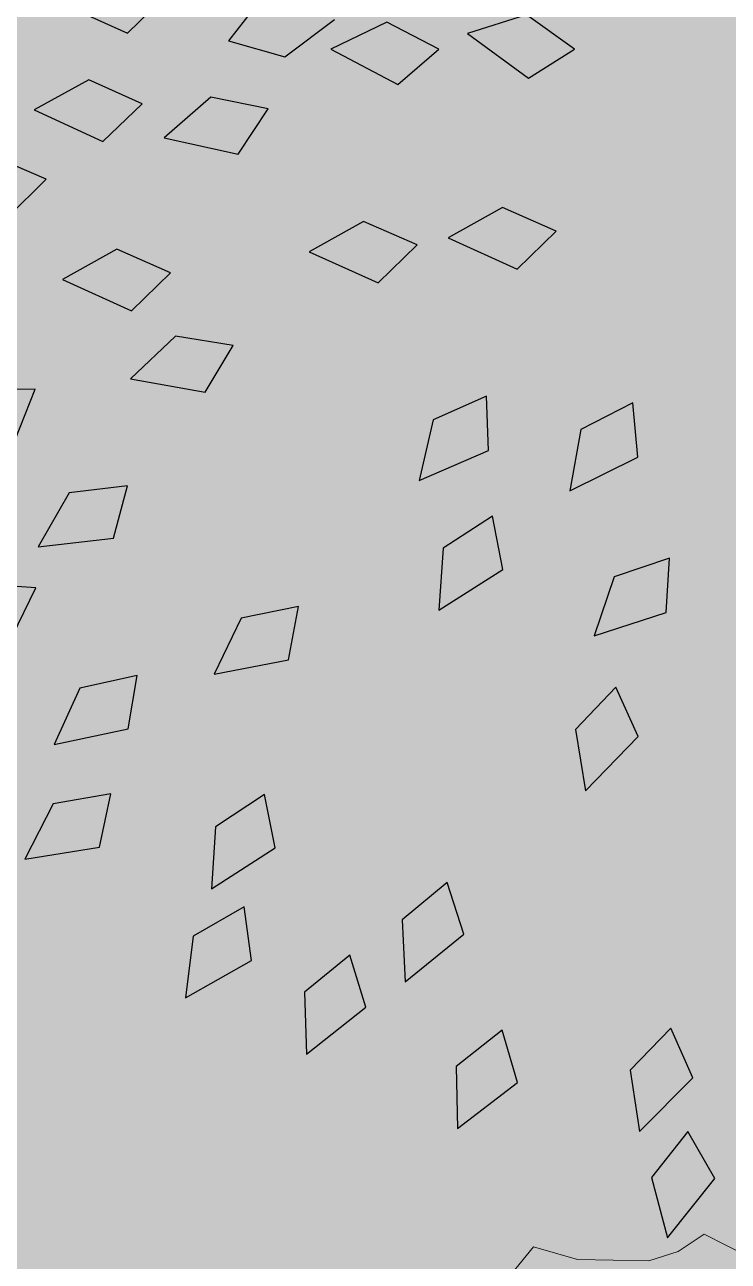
# Model space of a CAD drawing. Header units: millimetres. Extents: x 3866 to 35600, y -8896 to 9491.
# Drawn here: x 33061.307 to 33062.584, y -6690.351 to -6688.107 of the extents above; entities that cross this region are included whole.
import ezdxf

# ---------------------------------------------------------------- set-up
doc = ezdxf.new("R2010")
doc.units = ezdxf.units.MM
for name, color, linetype in [('A绿-TXT', 252, 'Continuous'), ('ВДМ', 7, 'Continuous'), ('КУЩІ', 108, 'Continuous')]:
    doc.layers.add(name, color=color, linetype=linetype)
doc.layers.add('Интерьер - Мебель_Ном_пера__4', color=7, linetype='Continuous', lineweight=20, true_color=0x029e21)

# ---------------------------------------------------------------- blocks, each defined once
blk = doc.blocks.new('A$C196E2D52')
at = {"layer": 'A绿-TXT', "color": 94, "linetype": 'ByBlock'}
for p, q in [((670.3, 1922.9), (674.3, 1983.2)), ((874.9, 1923.5), (874.5, 1983.9)), ((1091.7, 1912.2), (1115.5, 1967.7)), ((1052.3, 1951.9), (1091.7, 1912.2)), ((619.9, 1947.3), (670.3, 1922.9)), ((822.8, 1944.1), (874.9, 1923.5)), ((390.4, 1934.4), (402.8, 1857.3)), ((447.3, 1905), (390.4, 1934.4)), ((712.6, 1920.5), (721.4, 1842.9)), ((768.1, 1888.5), (712.6, 1920.5)), ((1163.2, 1924.6), (1130.5, 1853.7)), ((1194, 1868.3), (1163.2, 1924.6)), ((457.6, 1845.5), (447.3, 1905)), ((508.5, 1904.1), (524.6, 1827.7)), ((566.8, 1877.4), (508.5, 1904.1)), ((775.5, 1828.5), (768.1, 1888.5)), ((988, 1895.4), (955.9, 1824.3)), ((1019.3, 1839.5), (988, 1895.4)), ((1274.2, 1899.6), (1242.1, 1828.4)), ((579.8, 1818.5), (566.8, 1877.4)), ((1169.3, 1813.3), (1194, 1868.3)), ((402.8, 1857.3), (457.6, 1845.5)), ((1130.5, 1853.7), (1169.3, 1813.3)), ((721.4, 1842.9), (775.5, 1828.5)), ((995, 1784.2), (1019.3, 1839.5)), ((524.6, 1827.7), (579.8, 1818.5)), ((885.6, 1825.3), (872.1, 1748.4)), ((929.8, 1778.9), (885.6, 1825.3)), ((955.9, 1824.3), (995, 1784.2)), ((1242.1, 1828.4), (1281.2, 1788.4)), ((1134.1, 1790.7), (1117.4, 1714.4)), ((1176.3, 1742.4), (1134.1, 1790.7)), ((920, 1719.3), (929.8, 1778.9)), ((247.5, 1768.6), (285.7, 1700.5)), ((311.1, 1760.6), (247.5, 1768.6)), ((341.1, 1708.2), (311.1, 1760.6)), ((872.1, 1748.4), (920, 1719.3)), ((359.9, 1741.9), (401.9, 1676.1)), ((423.8, 1737.5), (359.9, 1741.9)), ((456.9, 1687), (423.8, 1737.5)), ((638.9, 1711.1), (581.1, 1738.9)), ((581.1, 1738.9), (595.8, 1662.2)), ((1164, 1683.3), (1176.3, 1742.4)), ((1234.4, 1724.2), (1217.8, 1666.2)), ((1278.6, 1689.8), (1234.4, 1724.2)), ((650.8, 1652), (638.9, 1711.1)), ((1117.4, 1714.4), (1164, 1683.3)), ((285.7, 1700.5), (341.1, 1708.2)), ((401.9, 1676.1), (456.9, 1687)), ((595.8, 1662.2), (650.8, 1652)), ((1217.8, 1666.2), (1256.4, 1615)), ((253.3, 1646), (189.2, 1643.9)), ((291.2, 1599.1), (253.3, 1646)), ((189.2, 1643.9), (237.7, 1582.7)), ((1016.8, 1640.9), (984.7, 1569.7)), ((1048.1, 1584.9), (1016.8, 1640.9)), ((1225.6, 1618.6), (1189.2, 1549.6)), ((1253.4, 1560.9), (1225.6, 1618.6)), ((237.7, 1582.7), (291.2, 1599.1)), ((1023.8, 1529.6), (1048.1, 1584.9)), ((984.7, 1569.7), (1023.8, 1529.6)), ((1225.7, 1507.2), (1253.4, 1560.9)), ((327.8, 1545), (263.7, 1542.1)), ((366.3, 1498.6), (327.8, 1545)), ((1189.2, 1549.6), (1225.7, 1507.2)), ((263.7, 1542.1), (313, 1481.5)), ((780.8, 1527.7), (811.8, 1456.1)), ((843.3, 1513.2), (780.8, 1527.7)), ((647.1, 1507.2), (689.1, 1441.3)), ((711, 1502.7), (647.1, 1507.2)), ((867.8, 1458), (843.3, 1513.2)), ((313, 1481.5), (366.3, 1498.6)), ((744, 1452.1), (711, 1502.7)), ((1031.1, 1497.6), (998.9, 1426.4)), ((1062.3, 1441.6), (1031.1, 1497.6)), ((176.6, 1489.3), (112.5, 1488)), ((112.5, 1488), (160.2, 1426.2)), ((213.9, 1441.9), (176.6, 1489.3)), ((1241.7, 1477.8), (1195.7, 1414.7)), ((1260.9, 1416.7), (1241.7, 1477.8)), ((811.8, 1456.1), (867.8, 1458)), ((160.2, 1426.2), (213.9, 1441.9)), ((689.1, 1441.3), (744, 1452.1)), ((1038, 1386.4), (1062.3, 1441.6)), ((998.9, 1426.4), (1038, 1386.4)), ((1225.8, 1367.5), (1260.9, 1416.7)), ((1195.7, 1414.7), (1225.8, 1367.5)), ((523.9, 1366.5), (460.7, 1356.1)), ((567.7, 1324.9), (523.9, 1366.5)), ((770.3, 1372.1), (805, 1302.2)), ((833.4, 1360.9), (770.3, 1372.1)), ((460.7, 1356.1), (516.8, 1301.7)), ((860.8, 1307.1), (833.4, 1360.9)), ((620.7, 1347), (644.7, 1272.7)), ((681.5, 1326.6), (620.7, 1347)), ((700.6, 1269.3), (681.5, 1326.6)), ((516.8, 1301.7), (567.7, 1324.9)), ((172.9, 1310), (109.5, 1300.3)), ((216.1, 1267.9), (172.9, 1310)), ((805, 1302.2), (860.8, 1307.1)), ((109.5, 1300.3), (164.9, 1245.3)), ((62, 1287.8), (0, 1271.6)), ((109.4, 1250.5), (62, 1287.8)), ((0, 1271.6), (60.9, 1222.7)), ((164.9, 1245.3), (216.1, 1267.9)), ((644.7, 1272.7), (700.6, 1269.3)), ((60.9, 1222.7), (109.4, 1250.5))]:
    blk.add_line(p, q, dxfattribs=at)
blk = doc.blocks.new('Дерево лиственное 02 11_24')
at = {"layer": 'Интерьер - Мебель_Ном_пера__4', "linetype": 'Continuous'}
for p, q in [((792, 7677), (1152, 7917)), ((1152, 7917), (1771, 7603)), ((-1757, 7082), (-1218, 7742)), ((-1218, 7742), (-606, 7566)), ((-606, 7566), (385, 7545)), ((385, 7545), (792, 7677))]:
    blk.add_line(p, q, dxfattribs=at)

msp = doc.modelspace()

# ---------------------------------------------------------------- hatches: boundary and pattern name
at = {"layer": 'ВДМ', "true_color": 0x139b48, "transparency": 33554585}
h = msp.add_hatch(color=114, dxfattribs=at)
h.dxf.hatch_style = 1
h.paths.add_polyline_path([(33080.2621, -6678.6225), (33090.0813, -6681.9727), (33090.5749, -6680.5188), (33077.7869, -6676.1231, -0.320249), (33075.7621, -6673.2861), (33075.7621, -6665.7475), (33072.7621, -6665.7475), (33072.7621, -6676.1225), (33065.2621, -6676.1225), (33060.2621, -6676.1225), (33060.2621, -6695.0762, 0.414214), (33063.2621, -6698.0762), (33063.7403, -6698.0762, 0.050382), (33063.7655, -6697.8262), (33063.7655, -6689.6803), (33072.1447, -6689.6803), (33072.1447, -6699.0257), (33078.7088, -6702.2703), (33080.408, -6703.1101), (33082.4476, -6698.9837), (33080.7712, -6698.1498, -1.802326), (33084.5623, -6700.0356), (33082.8953, -6699.2064), (33080.8563, -6703.3317), (33085.5126, -6705.6332), (33086.7344, -6703.1612), (33090.3459, -6704.9366), (33089.1202, -6707.4164), (33092.3163, -6708.9962, 0.173141), (33092.6502, -6709.0351), (33096.5476, -6708.1361, 0.226063), (33096.8844, -6707.8685), (33098.3687, -6704.8331), (33098.5798, -6704.4013), (33095.0902, -6702.695), (33097.1987, -6698.3829), (33100.6883, -6700.0892), (33111.2402, -6705.2495), (33106.2915, -6715.3452, 0.413327), (33106.5191, -6716.0136), (33107.7952, -6716.6439, 0.414214), (33108.4649, -6716.417), (33115.2974, -6702.5842), (33115.4152, -6702.2389), (33076.7101, -6689.0332), (33077.6788, -6686.1939), (33119.1204, -6700.3817, 0.414214), (33122.2954, -6698.8262), (33124.0784, -6693.6179, 0.161962), (33124.0922, -6692.0397), (33113.5102, -6688.4024), (33113.0322, -6689.8032), (33122.8514, -6693.1534), (33120.4296, -6700.2516), (33099.1349, -6692.9862), (33077.8403, -6685.7207)])

# ---------------------------------------------------------------- block references
at = {"layer": 'A绿-TXT', "color": 116, "lineweight": 9, "true_color": 0x136734, "xscale": 0.00176, "yscale": 0.00176, "zscale": 0.00176, "rotation": 90}
msp.add_blockref('A$C196E2D52', (33064.7117, -6690.3082), dxfattribs=at)
at = {"layer": 'КУЩІ', "linetype": 'Continuous', "xscale": 0.0001307448670890075, "yscale": 0.0001307448670890075, "zscale": 0.0001307448670890075}
msp.add_blockref('Дерево лиственное 02 11_24', (33062.3898, -6691.3368), dxfattribs=at)

doc.saveas('drawing.dxf')
